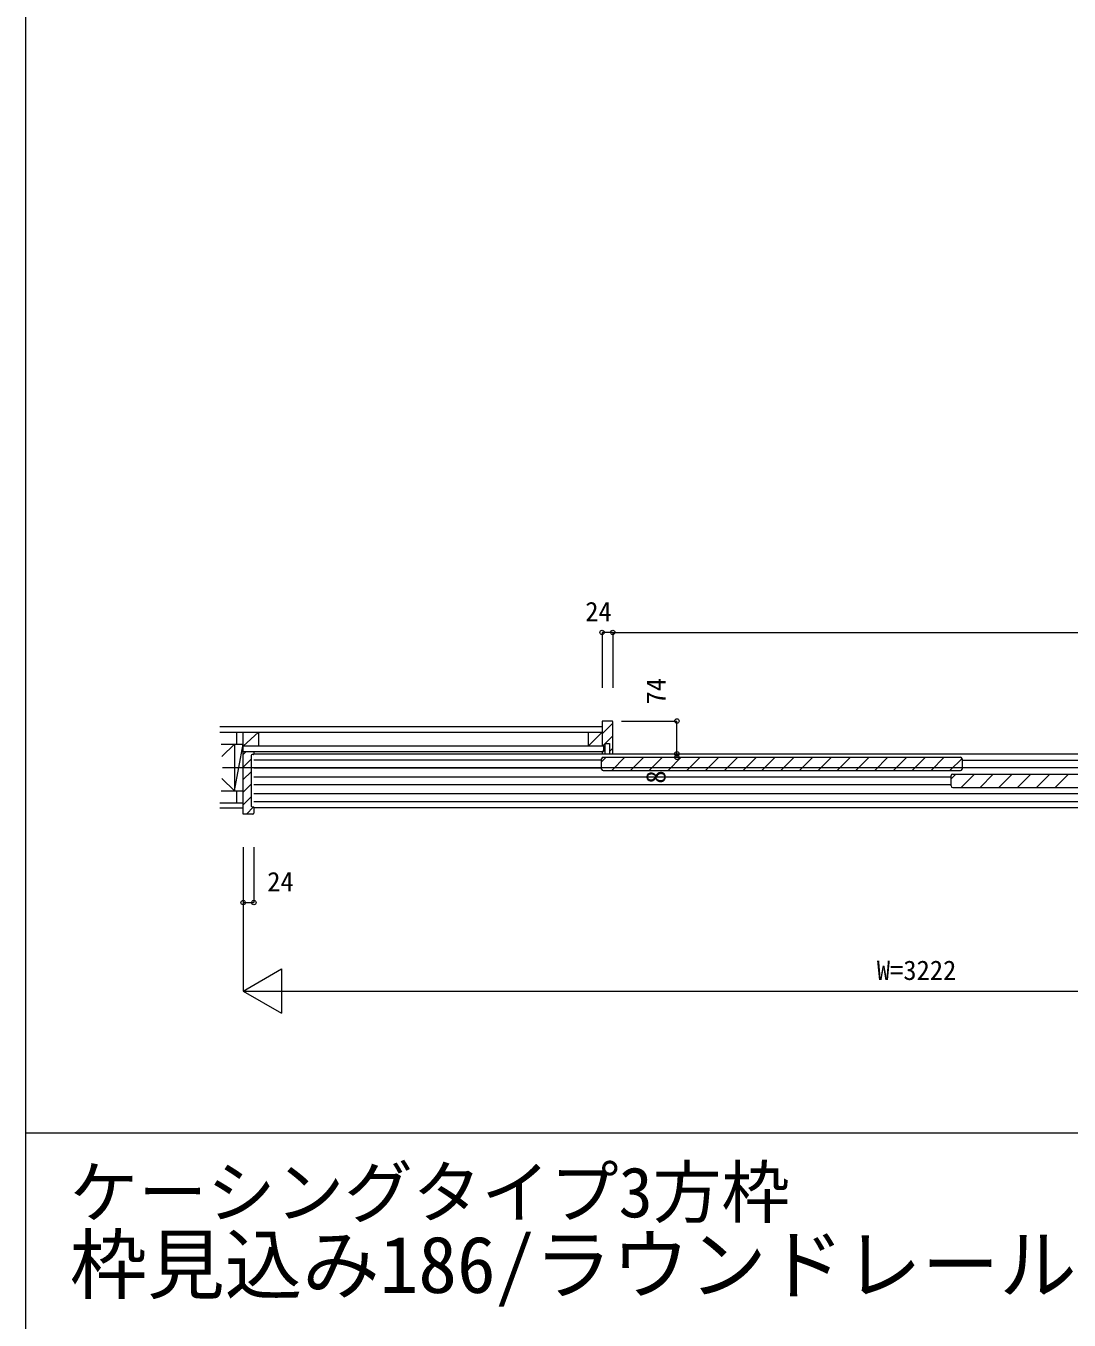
# Model space of a CAD drawing. Units: millimetres, scale not verified. Extents: x -14342 to 14341, y -10000 to 10000.
# Drawn here: x -14341 to -11984, y -7175 to -4253 of the extents above; entities that cross this region are included whole.
import ezdxf
from ezdxf.enums import TextEntityAlignment as Align

# ---------------------------------------------------------------- set-up
doc = ezdxf.new("R2010")
doc.units = ezdxf.units.MM
doc.header["$LTSCALE"] = 50
for name, color, linetype, lineweight in [('0-0_0', 7, 'Continuous', 9), ('0-3_YKK_11', 2, 'Continuous', 18), ('0-5_YKK_13', 7, 'Continuous', 9), ('0-6_YKK_D', 4, 'Continuous', 18), ('0-7_YSS_K', 4, 'Continuous', 18)]:
    doc.layers.add(name, color=color, linetype=linetype, lineweight=lineweight)
doc.layers.add('0-1_USER1', color=7, linetype='Continuous')
doc.styles.add('ＭＳ ゴシック', font='')
doc.styles.get('ＭＳ ゴシック').set_extended_font_data('MS Gothic')

msp = doc.modelspace()

# ---------------------------------------------------------------- linework, layer by layer
at = {"layer": '0-0_0'}
for p, q in [((-14340.51, -10000), (-14340.51, 10000)), ((-14340.51, -6752.5), (14159.49, -6752.5))]:
    msp.add_line(p, q, dxfattribs=at)
at = {"layer": '0-3_YKK_11'}
for p, q in [((-13015.19, -5622.5), (-13015.19, -5747.5)), ((-13015.19, -5622.5), (-10651.69, -5622.5)), ((-12995.19, -5822.5), (-12870.19, -5822.5)), ((-12870.19, -5896.5), (-12870.19, -5822.5)), ((-12995.19, -5896.5), (-12870.19, -5896.5)), ((-12870.19, -5896.5), (-12870.19, -5904.5)), ((-12995.19, -5904.5), (-12870.19, -5904.5)), ((-13849.69, -6107.5), (-13849.69, -6432.5)), ((-13825.69, -6107.5), (-13825.69, -6232.5)), ((-13849.69, -6232.5), (-13825.69, -6232.5)), ((-13849.69, -6432.5), (-13763.09, -6382.5)), ((-13763.09, -6382.5), (-13763.09, -6482.5)), ((-13849.69, -6432.5), (-13763.09, -6482.5)), ((-13849.69, -6432.5), (-10627.69, -6432.5))]:
    msp.add_line(p, q, dxfattribs=at)
msp.add_lwpolyline([(-13015.19, -5622.5), (-13039.19, -5622.5), (-13039.19, -5747.5)], dxfattribs=at)
for centre in [(-13039.19, -5622.5), (-13015.19, -5622.5), (-12870.19, -5822.5), (-12870.19, -5896.5), (-12870.19, -5904.5), (-13849.69, -6232.5), (-13825.69, -6232.5)]:
    msp.add_circle(centre, 5, dxfattribs=at)
at = {"layer": '0-5_YKK_13'}
for p, q in [((-13039.19, -5835.5), (-13902.77, -5835.5)), ((-13039.19, -5835.5), (-13039.19, -5848)), ((-13902.77, -5848), (-13039.19, -5848)), ((-13864.69, -5848), (-13864.69, -5875)), ((-13815.19, -5848), (-13849.69, -5879)), ((-13815.19, -5848), (-13815.19, -5879)), ((-13039.19, -5848), (-13070.69, -5879)), ((-13070.69, -5848), (-13070.69, -5879)), ((-13897.62, -5902.93), (-13869.69, -5875)), ((-13869.69, -5875), (-13869.69, -5980)), ((-13869.69, -5980), (-13849.69, -5875)), ((-13036.19, -5879), (-13849.69, -5879)), ((-13849.69, -5891.5), (-13036.19, -5891.5)), ((-13036.19, -5891.5), (-13039.19, -5891.5)), ((-13036.19, -5879), (-13036.19, -5891.5)), ((-13896.14, -5927.5), (-10610.64, -5927.5)), ((-13897.62, -5952.07), (-13869.69, -5980)), ((-13864.69, -5980), (-13864.69, -6007)), ((-13902.77, -6007), (-13849.69, -6007)), ((-13849.69, -6019.5), (-13902.77, -6019.5))]:
    msp.add_line(p, q, dxfattribs=at)
for points in [[(-13899.5, -5875), (-13849.69, -5875), (-13849.69, -5848)], [(-13899.5, -5980), (-13849.69, -5980), (-13849.69, -5875)]]:
    msp.add_lwpolyline(points, dxfattribs=at)
at = {"layer": '0-6_YKK_D'}
for p, q in [((-13825.69, -5897), (-10651.69, -5897)), ((-13040.19, -5911), (-13825.69, -5911)), ((-13825.69, -5928), (-13040.19, -5928)), ((-12226.19, -5911), (-10651.69, -5911)), ((-10651.69, -5928), (-12226.19, -5928)), ((-12250.69, -5949), (-13825.69, -5949)), ((-13825.69, -5966), (-12250.57, -5966)), ((-11461.19, -5987), (-13825.69, -5987)), ((-13825.69, -6004), (-11461.19, -6004)), ((-13825.69, -6018), (-10651.69, -6018))]:
    msp.add_line(p, q, dxfattribs=at)
at = {"layer": '0-7_YSS_K'}
for p, q in [((-13039.19, -5823.33), (-13038.36, -5822.5)), ((-13039.19, -5851.61), (-13015.19, -5827.61)), ((-13015.19, -5896.5), (-13015.19, -5824.5)), ((-13037.79, -5878.5), (-13015.19, -5855.9)), ((-13849.69, -5892.7), (-13848.49, -5891.5)), ((-13849.69, -5898.35), (-13842.83, -5891.5)), ((-13831.69, -5900.5), (-13831.69, -6014.5)), ((-13826.69, -5898.5), (-13829.69, -5898.5)), ((-13022.44, -5891.43), (-13015.19, -5884.18)), ((-13849.69, -5926.64), (-13831.69, -5908.64)), ((-13040.19, -5914.73), (-13029.96, -5904.5)), ((-13040.19, -5931.2), (-13040.19, -5907.8)), ((-13036.89, -5904.5), (-12229.49, -5904.5)), ((-13017.54, -5934.5), (-12987.54, -5904.5)), ((-12975.11, -5934.5), (-12945.11, -5904.5)), ((-12932.68, -5934.5), (-12902.68, -5904.5)), ((-12890.26, -5934.5), (-12860.26, -5904.5)), ((-12847.83, -5934.5), (-12817.83, -5904.5)), ((-12805.41, -5934.5), (-12775.41, -5904.5)), ((-12762.98, -5934.5), (-12732.98, -5904.5)), ((-12720.55, -5934.5), (-12690.55, -5904.5)), ((-12678.13, -5934.5), (-12648.13, -5904.5)), ((-12635.7, -5934.5), (-12605.7, -5904.5)), ((-12593.27, -5934.5), (-12563.27, -5904.5)), ((-12550.85, -5934.5), (-12520.85, -5904.5)), ((-12508.42, -5934.5), (-12478.42, -5904.5)), ((-12465.99, -5934.5), (-12435.99, -5904.5)), ((-12423.57, -5934.5), (-12393.57, -5904.5)), ((-12381.14, -5934.5), (-12351.14, -5904.5)), ((-12338.72, -5934.5), (-12308.72, -5904.5)), ((-12296.29, -5934.5), (-12266.29, -5904.5)), ((-12253.86, -5934.5), (-12226.3, -5906.94)), ((-12226.19, -5907.8), (-12226.19, -5931.2)), ((-13849.69, -5954.92), (-13831.69, -5936.92)), ((-13036.89, -5934.5), (-12229.49, -5934.5)), ((-12250.69, -5952.73), (-12240.46, -5942.5)), ((-12250.69, -5969.2), (-12250.69, -5945.8)), ((-12247.39, -5942.5), (-11439.99, -5942.5)), ((-12228.04, -5972.5), (-12198.04, -5942.5)), ((-12185.61, -5972.5), (-12155.61, -5942.5)), ((-12143.18, -5972.5), (-12113.18, -5942.5)), ((-12100.76, -5972.5), (-12070.76, -5942.5)), ((-12058.33, -5972.5), (-12028.33, -5942.5)), ((-12015.91, -5972.5), (-11985.91, -5942.5)), ((-13849.69, -5983.21), (-13831.69, -5965.21)), ((-12247.39, -5972.5), (-11439.99, -5972.5)), ((-13849.69, -6011.49), (-13831.69, -5993.49)), ((-13849.69, -6019.5), (-13849.69, -6007)), ((-13842.41, -6032.5), (-13826.44, -6016.53)), ((-13829.69, -6016.5), (-13826.69, -6016.5)), ((-13825.69, -6017.5), (-13825.69, -6030.5))]:
    msp.add_line(p, q, dxfattribs=at)
for points in [[(-13017.19, -5822.5), (-13039.19, -5822.5), (-13039.19, -5847.5), (-13039.19, -5878.5), (-13036.19, -5878.5), (-13036.19, -5891.5)], [(-13039.19, -5891.5), (-13039.19, -5896.5), (-13031.94, -5896.5), (-13031.94, -5891.75), (-13031.94, -5873), (-13022.44, -5873), (-13022.44, -5891.75), (-13022.44, -5896.5), (-13015.19, -5896.5)], [(-13849.69, -6007.5), (-13849.69, -5891.5), (-13832.69, -5891.5), (-13825.69, -5891.5), (-13825.69, -5897.5)], [(-13827.69, -6032.5), (-13849.69, -6032.5), (-13849.69, -6007.5)]]:
    msp.add_lwpolyline(points, dxfattribs=at)
for centre, radius, start, end in [((-13017.19, -5824.5), 2, 0.00001, 89.99999), ((-13829.69, -5900.5), 2, 90.00001, 179.99999), ((-13826.69, -5897.5), 1, 270.00001, 359.99999), ((-13036.89, -5907.8), 3.3, 90, 180), ((-13036.89, -5931.2), 3.3, 180, 270), ((-12229.49, -5907.8), 3.3, 0, 90), ((-12229.49, -5931.2), 3.3, 270, 0), ((-12247.39, -5945.8), 3.3, 90, 180), ((-12247.39, -5969.2), 3.3, 180, 270), ((-13829.69, -6014.5), 2, 180.00001, 269.99999), ((-13826.69, -6017.5), 1, 0.00001, 89.99999), ((-13827.69, -6030.5), 2, 270.00001, 359.99999)]:
    msp.add_arc(centre, radius, start, end, dxfattribs=at)

# ---------------------------------------------------------------- texts
at = {"layer": '0-1_USER1', "style": 'ＭＳ ゴシック'}
for s, height, p in [('ケーシングタイプ3方枠', 113.6, (-14241.51, -6977.5)), ('枠見込み186/ラウンドレール/埋込敷居(アルミ)', 128.3, (-14241.51, -7152.5))]:
    msp.add_text(s, height=height, dxfattribs=at).set_placement(p, align=Align.BOTTOM_LEFT)
at = {"layer": '0-3_YKK_11', "style": 'ＭＳ ゴシック'}
for s, p in [('24', (-13077.19, -5610.5)), ('24', (-13795.45, -6220.5)), ('W=3222', (-12418.69, -6420.5))]:
    msp.add_text(s, height=43.99, dxfattribs=at).set_placement(p, align=Align.BOTTOM_LEFT)
for s, p in [('74', (-12882.19, -5785.18)), ('8', (-12882.69, -5963.98))]:
    msp.add_text(s, height=43.99, rotation=90, dxfattribs=at).set_placement(p, align=Align.BOTTOM_LEFT)

doc.saveas('drawing.dxf')
